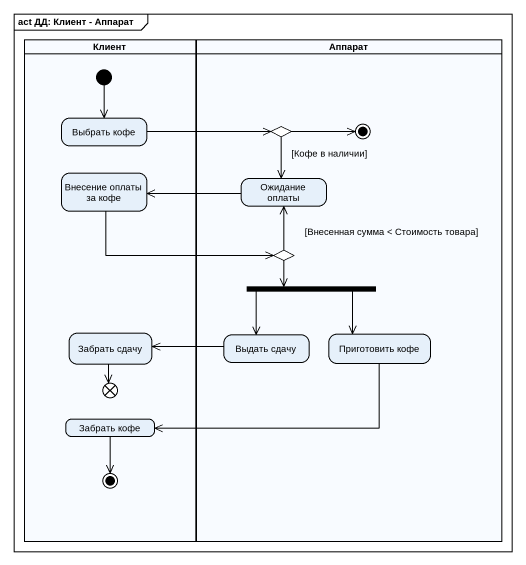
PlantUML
@startuml
mainframe act ДД: Клиент - Аппарат
hide empty description
state Клиент <<partition>> {
  state "Выбрать кофе" as Выбрать_кофе
  state "Внесение оплаты за кофе" as Внесение_оплаты_за_кофе
  state "Забрать сдачу" as Забрать_сдачу
  state flowfinal1 <<end>>
  state "Забрать кофе" as Забрать_кофе
  [*] --> Выбрать_кофе
  Забрать_кофе --> [*]
}
state Аппарат <<partition>> {
  state choice1 <<choice>>
  state "Ожидание оплаты" as Ожидание_оплаты
  state choice2 <<choice>>
  state fork1 <<fork>>
  state "Выдать сдачу" as Выдать_сдачу
  state "Приготовить кофе" as Приготовить_кофе
  choice1 -right-> [*]
}
Выбрать_кофе -right-> choice1
choice1 --> Ожидание_оплаты : [Кофе в наличии]
Внесение_оплаты_за_кофе -right-> choice2
Ожидание_оплаты -left-> Внесение_оплаты_за_кофе
choice2 -up-> Ожидание_оплаты : [Внесенная сумма < Стоимость товара]
choice2 --> fork1
fork1 --> Выдать_сдачу
fork1 --> Приготовить_кофе
Забрать_сдачу --> flowfinal1
Выдать_сдачу -left-> Забрать_сдачу
Приготовить_кофе -left-> Забрать_кофе
@enduml
